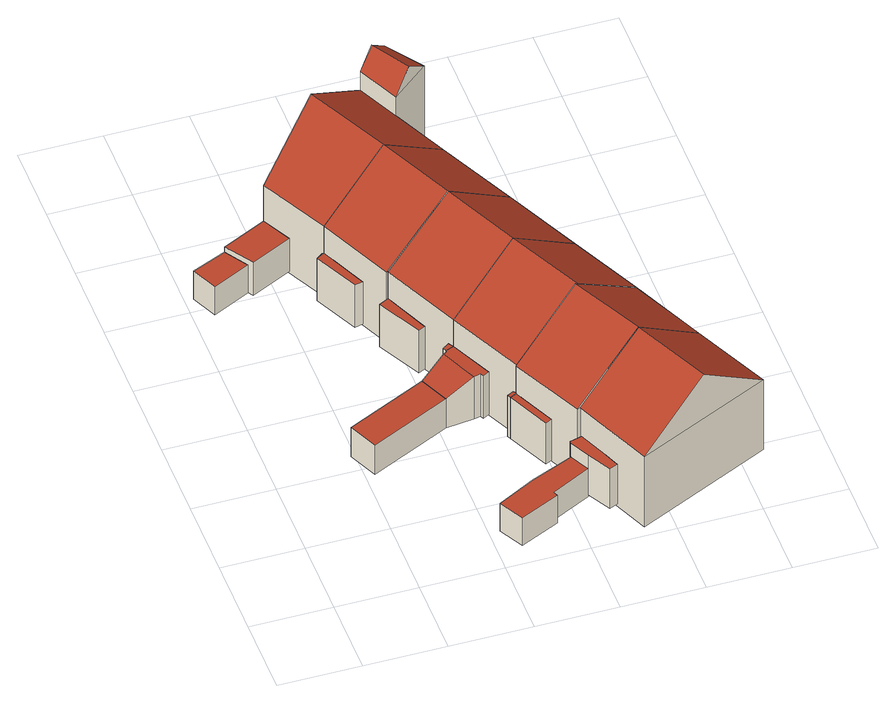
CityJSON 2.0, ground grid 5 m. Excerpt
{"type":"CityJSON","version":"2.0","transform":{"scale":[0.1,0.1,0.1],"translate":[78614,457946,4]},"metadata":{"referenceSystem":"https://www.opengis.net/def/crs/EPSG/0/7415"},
"CityObjects":{
"building1":{"type":"Building","children":["building1-1","building1-2","building1-3","building1-4","building1-5"]},
"building1-1":{"type":"BuildingPart","attributes":{"roofType":"1030","RelativeEavesHeight":6.73,"RelativeRidgeHeight":7.83,"AbsoluteEavesHeight":11.2,"AbsoluteRidgeHeight":12.29},"parents":["building1"],"geometry":[{"type":"Solid","lod":"2","boundaries":[[[[0,1,2,3]],[[1,4,5,2]],[[4,6,7,5]],[[6,0,3,7]],[[4,1,8]],[[0,6,9]],[[1,0,9,8]],[[6,4,8,9]],[[3,2,5,7]]]],"semantics":{"surfaces":[{"type":"WallSurface"},{"type":"RoofSurface","Direction":242.13,"Slope":50.67},{"type":"RoofSurface","Direction":56.68,"Slope":51.04},{"type":"GroundSurface"}],"values":[[0,0,0,0,0,0,1,2,3]]}}]},
"building1-2":{"type":"BuildingPart","attributes":{"roofType":"1000","RelativeEavesHeight":3.24,"RelativeRidgeHeight":3.24,"AbsoluteEavesHeight":7.83,"AbsoluteRidgeHeight":7.83},"parents":["building1"],"geometry":[{"type":"Solid","lod":"2","boundaries":[[[[10,11,12,13]],[[11,14,15,12]],[[14,10,13,15]],[[14,11,10]],[[13,12,15]]]],"semantics":{"surfaces":[{"type":"WallSurface"},{"type":"RoofSurface","Direction":0,"Slope":90},{"type":"GroundSurface"}],"values":[[0,0,0,1,2]]}}]},
"building1-3":{"type":"BuildingPart","attributes":{"roofType":"1000","RelativeEavesHeight":2.12,"RelativeRidgeHeight":2.12,"AbsoluteEavesHeight":6.72,"AbsoluteRidgeHeight":6.72},"parents":["building1"],"geometry":[{"type":"Solid","lod":"2","boundaries":[[[[16,17,18,19]],[[17,20,21,18]],[[20,22,23,21]],[[22,16,19,23]],[[22,20,17,16]],[[19,18,21,23]]]],"semantics":{"surfaces":[{"type":"WallSurface"},{"type":"RoofSurface","Direction":0,"Slope":90},{"type":"GroundSurface"}],"values":[[0,0,0,0,1,2]]}}]},
"building1-4":{"type":"BuildingPart","attributes":{"roofType":"1000","RelativeEavesHeight":2.55,"RelativeRidgeHeight":2.55,"AbsoluteEavesHeight":7.13,"AbsoluteRidgeHeight":7.13},"parents":["building1"],"geometry":[{"type":"Solid","lod":"2","boundaries":[[[[24,25,26,27]],[[25,28,29,26]],[[28,30,23,29]],[[30,24,27,23]],[[30,28,25,24]],[[27,26,29,23]]]],"semantics":{"surfaces":[{"type":"WallSurface"},{"type":"RoofSurface","Direction":0,"Slope":90},{"type":"GroundSurface"}],"values":[[0,0,0,0,1,2]]}}]},
"building1-5":{"type":"BuildingPart","attributes":{"roofType":"1030","RelativeEavesHeight":5.34,"RelativeRidgeHeight":8.6,"AbsoluteEavesHeight":9.84,"AbsoluteRidgeHeight":13.11},"parents":["building1"],"geometry":[{"type":"Solid","lod":"2","boundaries":[[[[31,32,33,34]],[[32,35,2,33]],[[35,36,37,2]],[[36,31,34,37]],[[35,32,38]],[[31,36,39]],[[32,31,39,38]],[[36,35,38,39]],[[34,33,2,37]]]],"semantics":{"surfaces":[{"type":"WallSurface"},{"type":"RoofSurface","Direction":244.43,"Slope":54.4},{"type":"RoofSurface","Direction":64.62,"Slope":54.39},{"type":"GroundSurface"}],"values":[[0,0,0,0,0,0,1,2,3]]}}]},
"building2":{"type":"Building","children":["building2-1","building2-2","building2-3","building2-4","building2-5"]},
"building2-1":{"type":"BuildingPart","attributes":{"roofType":"1010","RelativeEavesHeight":2.75,"RelativeRidgeHeight":3.25,"AbsoluteEavesHeight":7.33,"AbsoluteRidgeHeight":7.83},"parents":["building2"],"geometry":[{"type":"Solid","lod":"2","boundaries":[[[[40,41,42,43]],[[41,44,45,42]],[[44,46,47,45]],[[46,40,43,47]],[[46,44,41,40]],[[43,42,45,47]]]],"semantics":{"surfaces":[{"type":"WallSurface"},{"type":"RoofSurface","Direction":244.72,"Slope":57.91},{"type":"GroundSurface"}],"values":[[0,0,0,0,1,2]]}}]},
"building2-2":{"type":"BuildingPart","attributes":{"roofType":"1000","RelativeEavesHeight":3.26,"RelativeRidgeHeight":3.26,"AbsoluteEavesHeight":7.83,"AbsoluteRidgeHeight":7.83},"parents":["building2"],"geometry":[{"type":"Solid","lod":"2","boundaries":[[[[44,48,49,45]],[[48,50,51,49]],[[50,52,53,51]],[[52,54,55,53]],[[54,56,57,55]],[[56,58,59,57]],[[58,46,47,59]],[[46,44,45,47]],[[46,58,56,54,52,50,48,44]],[[45,49,51,53,55,57,59,47]]]],"semantics":{"surfaces":[{"type":"WallSurface"},{"type":"RoofSurface","Direction":0,"Slope":90},{"type":"GroundSurface"}],"values":[[0,0,0,0,0,0,0,0,1,2]]}}]},
"building2-3":{"type":"BuildingPart","attributes":{"roofType":"1030","RelativeEavesHeight":5.39,"RelativeRidgeHeight":8.65,"AbsoluteEavesHeight":9.84,"AbsoluteRidgeHeight":13.11},"parents":["building2"],"geometry":[{"type":"Solid","lod":"2","boundaries":[[[[60,61,62,63]],[[61,64,65,62]],[[64,66,67,65]],[[66,60,63,67]],[[64,61,68]],[[60,66,69]],[[61,60,69,68]],[[66,64,68,69]],[[63,62,65,67]]]],"semantics":{"surfaces":[{"type":"WallSurface"},{"type":"RoofSurface","Direction":244.48,"Slope":54.4},{"type":"RoofSurface","Direction":64.62,"Slope":54.4},{"type":"GroundSurface"}],"values":[[0,0,0,0,0,0,1,2,3]]}}]},
"building2-4":{"type":"BuildingPart","attributes":{"roofType":"1000","RelativeEavesHeight":3.17,"RelativeRidgeHeight":3.17,"AbsoluteEavesHeight":7.74,"AbsoluteRidgeHeight":7.74},"parents":["building2"],"geometry":[{"type":"Solid","lod":"2","boundaries":[[[[70,71,72,73]],[[71,74,75,72]],[[74,76,77,75]],[[76,70,73,77]],[[76,74,71,70]],[[73,72,75,77]]]],"semantics":{"surfaces":[{"type":"WallSurface"},{"type":"RoofSurface","Direction":0,"Slope":90},{"type":"GroundSurface"}],"values":[[0,0,0,0,1,2]]}}]},
"building2-5":{"type":"BuildingPart","attributes":{"roofType":"1000","RelativeEavesHeight":2.23,"RelativeRidgeHeight":2.23,"AbsoluteEavesHeight":6.83,"AbsoluteRidgeHeight":6.83},"parents":["building2"],"geometry":[{"type":"Solid","lod":"2","boundaries":[[[[40,78,79,43]],[[78,80,81,79]],[[80,41,42,81]],[[41,40,43,42]],[[41,80,78,40]],[[43,79,81,42]]]],"semantics":{"surfaces":[{"type":"WallSurface"},{"type":"RoofSurface","Direction":0,"Slope":90},{"type":"GroundSurface"}],"values":[[0,0,0,0,1,2]]}}]},
"building3":{"type":"Building","children":["building3-1","building3-2"]},
"building3-1":{"type":"BuildingPart","attributes":{"roofType":"1030","RelativeEavesHeight":5.37,"RelativeRidgeHeight":8.63,"AbsoluteEavesHeight":9.84,"AbsoluteRidgeHeight":13.11},"parents":["building3"],"geometry":[{"type":"Solid","lod":"2","boundaries":[[[[82,31,34,83]],[[31,36,37,34]],[[36,84,85,37]],[[84,82,83,85]],[[36,31,39]],[[82,84,86]],[[31,82,86,39]],[[84,36,39,86]],[[83,34,37,85]]]],"semantics":{"surfaces":[{"type":"WallSurface"},{"type":"RoofSurface","Direction":245.34,"Slope":54.37},{"type":"RoofSurface","Direction":64.92,"Slope":54.36},{"type":"GroundSurface"}],"values":[[0,0,0,0,0,0,1,2,3]]}}]},
"building3-2":{"type":"BuildingPart","attributes":{"roofType":"1000","RelativeEavesHeight":3.24,"RelativeRidgeHeight":3.24,"AbsoluteEavesHeight":7.83,"AbsoluteRidgeHeight":7.83},"parents":["building3"],"geometry":[{"type":"Solid","lod":"2","boundaries":[[[[14,87,88,15]],[[87,89,90,88]],[[89,10,13,90]],[[10,14,15,13]],[[10,89,87,14]],[[15,88,90,13]]]],"semantics":{"surfaces":[{"type":"WallSurface"},{"type":"RoofSurface","Direction":0,"Slope":90},{"type":"GroundSurface"}],"values":[[0,0,0,0,1,2]]}}]},
"building4":{"type":"Building","children":["building4-1","building4-2","building4-3"]},
"building4-1":{"type":"BuildingPart","attributes":{"roofType":"1030","RelativeEavesHeight":5.31,"RelativeRidgeHeight":8.57,"AbsoluteEavesHeight":9.84,"AbsoluteRidgeHeight":13.11},"parents":["building4"],"geometry":[{"type":"Solid","lod":"2","boundaries":[[[[91,92,93,94]],[[92,95,96,93]],[[95,97,98,96]],[[97,91,94,98]],[[95,92,99]],[[91,97,100]],[[92,91,100,99]],[[97,95,99,100]],[[94,93,96,98]]]],"semantics":{"surfaces":[{"type":"WallSurface"},{"type":"RoofSurface","Direction":246.25,"Slope":53.92},{"type":"RoofSurface","Direction":65.11,"Slope":54.11},{"type":"GroundSurface"}],"values":[[0,0,0,0,0,0,1,2,3]]}}]},
"building4-2":{"type":"BuildingPart","attributes":{"roofType":"1000","RelativeEavesHeight":3.06,"RelativeRidgeHeight":3.06,"AbsoluteEavesHeight":7.72,"AbsoluteRidgeHeight":7.72},"parents":["building4"],"geometry":[{"type":"Solid","lod":"2","boundaries":[[[[101,102,103,104]],[[102,105,106,103]],[[105,107,108,106]],[[107,109,110,108]],[[109,111,112,110]],[[111,101,104,112]],[[111,109,107,105,102,101]],[[104,103,106,108,110,112]]]],"semantics":{"surfaces":[{"type":"WallSurface"},{"type":"RoofSurface","Direction":0,"Slope":90},{"type":"GroundSurface"}],"values":[[0,0,0,0,0,0,1,2]]}}]},
"building4-3":{"type":"BuildingPart","attributes":{"roofType":"1000","RelativeEavesHeight":2.07,"RelativeRidgeHeight":2.07,"AbsoluteEavesHeight":6.72,"AbsoluteRidgeHeight":6.72},"parents":["building4"],"geometry":[{"type":"Solid","lod":"2","boundaries":[[[[113,114,115,116]],[[114,117,118,115]],[[117,119,120,118]],[[119,121,122,120]],[[121,123,124,122]],[[123,125,126,124]],[[125,113,116,126]],[[125,123,121,119,117,114,113]],[[116,115,118,120,122,124,126]]]],"semantics":{"surfaces":[{"type":"WallSurface"},{"type":"RoofSurface","Direction":0,"Slope":90},{"type":"GroundSurface"}],"values":[[0,0,0,0,0,0,0,1,2]]}}]},
"building5":{"type":"Building","children":["building5-1","building5-2","building5-3"]},
"building5-1":{"type":"BuildingPart","attributes":{"roofType":"1000","RelativeEavesHeight":3.25,"RelativeRidgeHeight":3.25,"AbsoluteEavesHeight":7.83,"AbsoluteRidgeHeight":7.83},"parents":["building5"],"geometry":[{"type":"Solid","lod":"2","boundaries":[[[[52,50,51,53]],[[50,127,128,51]],[[127,129,130,128]],[[129,52,53,130]],[[129,127,50,52]],[[53,51,128,130]]]],"semantics":{"surfaces":[{"type":"WallSurface"},{"type":"RoofSurface","Direction":0,"Slope":90},{"type":"GroundSurface"}],"values":[[0,0,0,0,1,2]]}}]},
"building5-2":{"type":"BuildingPart","attributes":{"roofType":"1030","RelativeEavesHeight":5.39,"RelativeRidgeHeight":8.65,"AbsoluteEavesHeight":9.84,"AbsoluteRidgeHeight":13.11},"parents":["building5"],"geometry":[{"type":"Solid","lod":"2","boundaries":[[[[61,131,132,62]],[[131,84,85,132]],[[84,64,65,85]],[[64,61,62,65]],[[84,131,86]],[[61,64,68]],[[131,61,68,86]],[[64,84,86,68]],[[62,132,85,65]]]],"semantics":{"surfaces":[{"type":"WallSurface"},{"type":"RoofSurface","Direction":245.62,"Slope":54.29},{"type":"RoofSurface","Direction":65,"Slope":54.28},{"type":"GroundSurface"}],"values":[[0,0,0,0,0,0,1,2,3]]}}]},
"building5-3":{"type":"BuildingPart","attributes":{"roofType":"1000","RelativeEavesHeight":3.25,"RelativeRidgeHeight":3.25,"AbsoluteEavesHeight":7.83,"AbsoluteRidgeHeight":7.83},"parents":["building5"],"geometry":[{"type":"Solid","lod":"2","boundaries":[[[[133,134,135,136]],[[134,137,138,135]],[[137,139,140,138]],[[139,133,136,140]],[[139,137,134,133]],[[136,135,138,140]]]],"semantics":{"surfaces":[{"type":"WallSurface"},{"type":"RoofSurface","Direction":0,"Slope":90},{"type":"GroundSurface"}],"values":[[0,0,0,0,1,2]]}}]},
"building6":{"type":"Building","children":["building6-1","building6-2"]},
"building6-1":{"type":"BuildingPart","attributes":{"roofType":"1030","RelativeEavesHeight":5.35,"RelativeRidgeHeight":8.61,"AbsoluteEavesHeight":9.84,"AbsoluteRidgeHeight":13.11},"parents":["building6"],"geometry":[{"type":"Solid","lod":"2","boundaries":[[[[141,142,143,144]],[[142,66,67,143]],[[66,95,96,67]],[[95,141,144,96]],[[66,142,145]],[[141,95,99]],[[142,141,99,145]],[[95,66,145,99]],[[144,143,67,96]]]],"semantics":{"surfaces":[{"type":"WallSurface"},{"type":"RoofSurface","Direction":244.31,"Slope":54.49},{"type":"RoofSurface","Direction":64.57,"Slope":54.49},{"type":"GroundSurface"}],"values":[[0,0,0,0,0,0,1,2,3]]}}]},
"building6-2":{"type":"BuildingPart","attributes":{"roofType":"1000","RelativeEavesHeight":3.17,"RelativeRidgeHeight":3.17,"AbsoluteEavesHeight":7.74,"AbsoluteRidgeHeight":7.74},"parents":["building6"],"geometry":[{"type":"Solid","lod":"2","boundaries":[[[[146,147,148,149]],[[147,71,72,148]],[[71,150,151,72]],[[150,146,149,151]],[[150,71,147,146]],[[149,148,72,151]]]],"semantics":{"surfaces":[{"type":"WallSurface"},{"type":"RoofSurface","Direction":0,"Slope":90},{"type":"GroundSurface"}],"values":[[0,0,0,0,1,2]]}}]}
},
"vertices":[
[140,311,72],[128,337,72],[128,337,5],[140,311,5],[147,352,72],[147,352,5],[163,330,72],[163,330,5],[137,344,83],[151,321,83],
[69,236,38],[73,239,38],[73,239,6],[69,236,6],[74,239,38],[74,239,6],
[35,254,27],[12,243,27],[12,243,6],[35,254,6],[5,259,27],[5,259,6],[26,268,27],[26,268,6],
[53,281,31],[62,263,31],[62,263,6],[53,281,6],[37,251,31],[37,251,6],[26,268,31],
[74,239,58],[53,281,58],[53,281,5],[74,239,5],[128,337,58],[156,277,58],[156,277,5],[90,309,91],[115,258,91],
[104,116,28],[96,134,28],[96,134,6],[104,116,6],[111,141,38],[111,141,6],[121,118,38],[121,118,6],
[113,142,38],[113,142,6],[113,143,38],[113,143,6],[118,145,38],[118,145,6],[130,119,38],[130,119,6],[126,117,38],[126,117,6],[125,119,38],[125,119,6],
[140,99,58],[118,145,58],[118,145,5],[140,99,5],[201,182,58],[201,182,5],[222,138,58],[222,138,5],[159,164,91],[181,118,91],
[140,99,37],[135,97,37],[135,97,6],[140,99,6],[134,99,37],[134,99,6],[138,101,37],[138,101,6],
[55,93,28],[55,93,6],[47,111,28],[47,111,6],
[95,193,58],[95,193,5],[179,229,58],[179,229,5],[137,211,91],
[87,210,38],[87,210,6],[82,209,38],[82,209,6],
[183,7,58],[162,56,58],[162,56,5],[183,7,5],[243,92,58],[243,92,5],[265,45,58],[265,45,5],[202,74,91],[224,26,91],
[163,55,37],[174,27,37],[174,27,7],[163,55,7],[169,25,37],[169,25,7],[161,39,37],[161,39,7],[155,51,37],[155,51,7],[155,53,37],[155,53,7],
[161,39,27],[137,27,27],[137,27,6],[161,39,6],[138,24,27],[138,24,6],[114,13,27],[114,13,6],[106,28,27],[106,28,6],[129,40,27],[129,40,6],[155,51,27],[155,51,6],
[112,145,38],[112,145,6],[116,148,38],[116,148,6],
[96,193,58],[96,193,5],
[108,165,38],[104,163,38],[104,163,6],[108,165,6],[90,190,38],[90,190,6],[96,193,38],[96,193,6],
[160,55,58],[139,99,58],[139,99,5],[160,55,5],[180,118,91],
[151,73,37],[147,71,37],[147,71,6],[151,73,6],[139,99,37],[139,99,6]
]}
